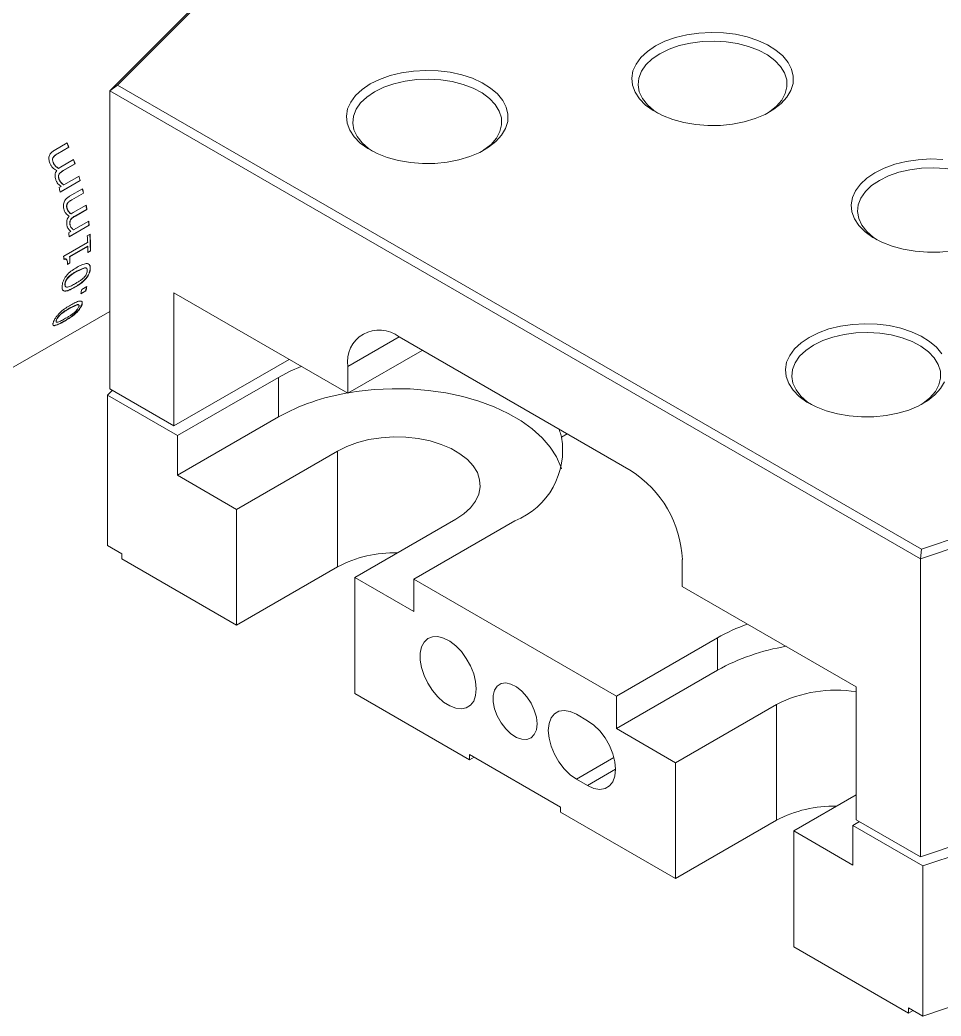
# Model space of a CAD drawing. Header units: millimetres. Extents: x 2 to 278, y 1 to 215.
# Drawn here: x 23.57 to 35.93, y 145.4 to 158.77 of the extents above; entities that cross this region are included whole.
import ezdxf

# ---------------------------------------------------------------- set-up
doc = ezdxf.new("R2010")
doc.units = ezdxf.units.MM

msp = doc.modelspace()

# ---------------------------------------------------------------- linework, layer by layer
at = {"color": 7, "linetype": 'Continuous', "lineweight": 18}
for p, q in [((24.774, 157.822), (26.246, 159.294)), ((26.313, 159.333), (24.879, 157.899)), ((24.879, 157.899), (24.774, 157.822)), ((35.657, 151.539), (24.774, 157.822)), ((24.774, 157.822), (24.774, 153.822)), ((24.879, 157.899), (35.671, 151.669)), ((24.028, 157.021), (24.203, 157.122)), ((24.224, 157.064), (24.069, 156.974)), ((24.227, 157.064), (24.071, 156.974)), ((24.227, 157.064), (24.224, 157.064)), ((24.016, 156.929), (24.013, 156.929)), ((24.071, 156.974), (24.069, 156.974)), ((24.114, 156.799), (24.289, 156.9)), ((24.017, 156.859), (24.014, 156.858)), ((24.087, 156.781), (24.085, 156.781)), ((24.087, 156.781), (24.114, 156.799)), ((24.307, 156.841), (24.151, 156.752)), ((24.154, 156.751), (24.151, 156.752)), ((24.309, 156.841), (24.154, 156.751)), ((24.309, 156.841), (24.307, 156.841)), ((24.096, 156.636), (24.093, 156.636)), ((24.097, 156.706), (24.095, 156.706)), ((24.376, 156.619), (24.11, 156.465)), ((24.379, 156.618), (24.11, 156.463)), ((24.158, 156.559), (24.362, 156.677)), ((24.379, 156.618), (24.376, 156.619)), ((24.093, 156.522), (24.123, 156.539)), ((24.158, 156.559), (24.155, 156.56)), ((24.233, 156.406), (24.408, 156.508)), ((24.42, 156.45), (24.265, 156.36)), ((24.267, 156.36), (24.265, 156.36)), ((24.423, 156.449), (24.267, 156.36)), ((24.423, 156.449), (24.42, 156.45)), ((24.202, 156.245), (24.199, 156.246)), ((24.21, 156.315), (24.207, 156.315)), ((24.283, 156.187), (24.457, 156.288)), ((24.465, 156.232), (24.31, 156.142)), ((24.468, 156.231), (24.313, 156.141)), ((24.468, 156.231), (24.465, 156.232)), ((24.254, 156.096), (24.251, 156.097)), ((24.255, 156.169), (24.252, 156.17)), ((24.255, 156.169), (24.283, 156.187)), ((24.313, 156.141), (24.31, 156.142)), ((24.496, 156.018), (24.23, 155.865)), ((24.499, 156.017), (24.23, 155.862)), ((24.242, 156.028), (24.239, 156.029)), ((24.288, 155.955), (24.285, 155.956)), ((24.288, 155.955), (24.492, 156.073)), ((24.499, 156.017), (24.496, 156.018)), ((24.224, 155.918), (24.253, 155.935)), ((24.473, 155.875), (24.51, 155.896)), ((24.156, 155.601), (24.478, 155.788)), ((24.477, 155.736), (24.236, 155.597)), ((24.48, 155.734), (24.239, 155.595)), ((24.48, 155.734), (24.477, 155.736)), ((24.198, 155.553), (24.195, 155.555)), ((24.239, 155.595), (24.236, 155.597)), ((24.515, 155.673), (24.481, 155.653)), ((24.518, 155.671), (24.481, 155.65)), ((24.518, 155.671), (24.515, 155.673)), ((24.237, 155.512), (24.205, 155.494)), ((24.24, 155.511), (24.208, 155.492)), ((24.24, 155.511), (24.237, 155.512)), ((24.437, 155.447), (24.328, 155.4)), ((24.44, 155.445), (24.331, 155.398)), ((24.437, 155.447), (24.44, 155.445)), ((24.513, 155.425), (24.51, 155.427)), ((24.217, 155.32), (24.22, 155.318)), ((24.328, 155.4), (24.331, 155.398)), ((24.173, 155.233), (24.176, 155.23)), ((24.306, 155.184), (24.303, 155.186)), ((24.451, 155.139), (24.387, 155.102)), ((24.399, 155.155), (24.467, 155.195)), ((24.453, 155.136), (24.451, 155.139)), ((24.453, 155.136), (24.385, 155.097)), ((27.97, 153.761), (25.635, 155.109)), ((25.635, 155.109), (25.635, 153.324)), ((24.336, 154.953), (24.231, 154.902)), ((24.231, 154.902), (24.234, 154.899)), ((24.339, 154.95), (24.234, 154.899)), ((24.336, 154.953), (24.339, 154.95)), ((24.398, 154.941), (24.395, 154.944)), ((22.485, 153.538), (24.774, 154.859)), ((24.059, 154.75), (24.061, 154.747)), ((24.116, 154.825), (24.119, 154.823)), ((24.162, 154.726), (24.159, 154.729)), ((28.659, 154.518), (27.97, 154.12)), ((31.772, 152.721), (28.659, 154.518)), ((28.97, 154.338), (27.97, 153.761)), ((25.635, 153.324), (27.181, 154.216)), ((27.97, 154.12), (27.97, 153.761)), ((27.039, 153.975), (25.683, 153.193)), ((27.039, 153.444), (27.039, 153.975)), ((24.809, 153.801), (24.744, 153.735)), ((25.635, 153.324), (24.774, 153.822)), ((24.744, 153.735), (24.744, 151.717)), ((24.744, 153.735), (25.683, 153.193)), ((27.039, 153.444), (25.683, 152.661)), ((25.683, 152.661), (25.683, 153.193)), ((30.913, 153.217), (30.839, 153.174)), ((26.476, 152.203), (27.832, 152.986)), ((27.832, 151.43), (27.832, 152.986)), ((25.683, 152.661), (26.476, 152.203)), ((35.671, 151.669), (38.155, 152.497)), ((38.207, 152.389), (35.657, 151.539)), ((26.476, 150.648), (26.476, 152.203)), ((29.418, 152.07), (28.063, 151.288)), ((28.856, 151.265), (30.212, 152.048)), ((24.935, 151.607), (24.744, 151.717)), ((35.671, 151.669), (35.657, 151.539)), ((24.935, 151.607), (24.935, 151.538)), ((24.935, 151.538), (26.476, 150.648)), ((32.46, 151.169), (32.46, 151.528)), ((35.657, 147.539), (35.657, 151.539)), ((27.832, 151.43), (26.476, 150.648)), ((28.063, 149.732), (28.063, 151.288)), ((28.063, 151.288), (28.856, 150.83)), ((28.856, 150.83), (28.856, 151.265)), ((28.856, 151.265), (31.576, 149.695)), ((34.795, 149.821), (32.46, 151.169)), ((32.931, 150.478), (31.576, 149.695)), ((32.931, 150.042), (32.931, 150.478)), ((32.931, 150.042), (31.576, 149.26)), ((34.795, 149.821), (34.795, 148.036)), ((28.063, 149.732), (29.605, 148.842)), ((31.576, 149.26), (31.576, 149.695)), ((32.369, 148.802), (33.724, 149.584)), ((33.724, 148.029), (33.724, 149.584)), ((31.188, 149.366), (31.038, 149.452)), ((31.576, 149.26), (32.369, 148.802)), ((29.605, 148.911), (29.605, 148.842)), ((30.827, 148.205), (29.605, 148.911)), ((29.664, 148.877), (29.605, 148.842)), ((31.543, 148.873), (31.038, 148.581)), ((32.369, 147.246), (32.369, 148.802)), ((31.565, 148.713), (31.188, 148.495)), ((31.038, 148.581), (31.188, 148.495)), ((34.795, 148.371), (33.956, 147.886)), ((38.207, 148.389), (35.657, 147.539)), ((30.827, 148.205), (30.827, 148.136)), ((35.687, 147.418), (38.237, 148.268)), ((30.827, 148.136), (32.369, 147.246)), ((33.724, 148.029), (32.369, 147.246)), ((34.839, 148.011), (34.749, 147.959)), ((34.749, 147.959), (35.687, 147.418)), ((34.749, 147.428), (34.749, 147.959)), ((35.657, 147.539), (34.795, 148.036)), ((33.956, 146.33), (33.956, 147.886)), ((33.956, 147.886), (34.749, 147.428)), ((35.687, 145.4), (35.687, 147.418)), ((33.956, 146.33), (35.497, 145.44)), ((38.237, 146.25), (35.687, 145.4)), ((35.497, 145.51), (35.497, 145.44)), ((35.687, 145.4), (35.497, 145.51)), ((35.557, 145.475), (35.497, 145.44))]:
    msp.add_line(p, q, dxfattribs=at)
at = {"color": 7, "linetype": 'Continuous', "lineweight": 18, "flags": 128}
for points in [[(32.1, 158.424), (32.226, 158.487), (32.367, 158.537), (32.52, 158.575), (32.681, 158.598), (32.846, 158.607), (33.012, 158.602), (33.174, 158.582), (33.329, 158.548), (33.474, 158.5), (33.604, 158.441), (33.717, 158.37), (33.81, 158.291), (33.881, 158.204), (33.928, 158.112), (33.95, 158.017), (33.947, 157.921), (33.918, 157.827), (33.865, 157.736), (33.788, 157.651), (33.69, 157.574), (33.573, 157.506), (33.439, 157.449), (33.292, 157.405), (33.134, 157.375), (32.971, 157.358), (32.805, 157.356), (32.64, 157.369), (32.481, 157.396), (32.331, 157.437), (32.193, 157.491), (32.071, 157.556), (31.968, 157.631), (31.886, 157.714), (31.827, 157.804), (31.792, 157.898), (31.782, 157.993), (31.798, 158.089), (31.839, 158.182), (31.904, 158.27), (31.992, 158.351), (32.1, 158.424)], [(33.603, 157.521), (33.629, 157.538), (33.723, 157.614), (33.795, 157.697), (33.842, 157.785), (33.865, 157.877), (33.862, 157.97), (33.833, 158.062), (33.779, 158.149), (33.701, 158.231), (33.602, 158.304), (33.484, 158.367), (33.349, 158.418), (33.203, 158.456), (33.047, 158.48), (32.887, 158.489), (32.726, 158.484), (32.569, 158.463), (32.42, 158.429), (32.282, 158.381), (32.16, 158.32)], [(32.16, 158.32), (32.056, 158.25), (31.972, 158.17), (31.912, 158.084), (31.877, 157.993), (31.867, 157.901), (31.883, 157.808), (31.925, 157.718), (31.991, 157.634), (32.08, 157.556), (32.131, 157.521)], [(28.27, 157.914), (28.396, 157.976), (28.537, 158.027), (28.69, 158.064), (28.851, 158.088), (29.016, 158.097), (29.182, 158.092), (29.344, 158.072), (29.499, 158.037), (29.644, 157.99), (29.774, 157.931), (29.887, 157.86), (29.98, 157.781), (30.05, 157.694), (30.097, 157.602), (30.12, 157.507), (30.116, 157.411), (30.088, 157.317), (30.035, 157.226), (29.958, 157.141), (29.86, 157.064), (29.743, 156.996), (29.609, 156.939), (29.461, 156.895), (29.304, 156.864), (29.14, 156.848), (28.974, 156.846), (28.81, 156.859), (28.651, 156.886), (28.5, 156.927), (28.363, 156.98), (28.241, 157.046), (28.138, 157.121), (28.056, 157.204), (27.997, 157.294), (27.962, 157.387), (27.952, 157.483), (27.968, 157.579), (28.009, 157.671), (28.074, 157.76), (28.162, 157.841), (28.27, 157.914)], [(29.773, 157.011), (29.798, 157.028), (29.893, 157.103), (29.964, 157.186), (30.012, 157.275), (30.035, 157.367), (30.032, 157.46), (30.003, 157.551), (29.949, 157.639), (29.871, 157.72), (29.772, 157.793), (29.653, 157.856), (29.519, 157.908), (29.372, 157.946), (29.217, 157.97), (29.057, 157.979), (28.896, 157.974), (28.739, 157.953), (28.59, 157.918), (28.452, 157.87), (28.33, 157.81)], [(28.33, 157.81), (28.225, 157.739), (28.142, 157.66), (28.082, 157.574), (28.047, 157.483), (28.037, 157.39), (28.053, 157.298), (28.095, 157.208), (28.161, 157.123), (28.25, 157.046), (28.301, 157.011)], [(35.046, 156.723), (35.172, 156.786), (35.313, 156.836), (35.466, 156.874), (35.627, 156.897), (35.792, 156.907), (35.958, 156.901)], [(36.549, 155.821), (36.575, 155.837), (36.669, 155.913), (36.741, 155.996), (36.789, 156.085), (36.811, 156.177), (36.808, 156.269), (36.779, 156.361), (36.725, 156.448), (36.647, 156.53), (36.548, 156.603), (36.43, 156.666), (36.296, 156.717), (36.149, 156.755), (35.993, 156.779), (35.833, 156.789), (35.673, 156.783), (35.516, 156.763), (35.366, 156.728), (35.229, 156.68), (35.106, 156.62)], [(36.081, 155.674), (35.917, 155.657), (35.751, 155.655), (35.586, 155.668), (35.427, 155.695), (35.277, 155.736), (35.139, 155.79), (35.017, 155.855), (34.914, 155.93), (34.832, 156.013), (34.773, 156.103), (34.738, 156.197), (34.729, 156.293), (34.745, 156.388), (34.786, 156.481), (34.851, 156.569), (34.938, 156.651), (35.046, 156.723)], [(35.106, 156.62), (35.002, 156.549), (34.919, 156.469), (34.858, 156.383), (34.823, 156.292), (34.813, 156.2), (34.83, 156.107), (34.871, 156.018), (34.937, 155.933), (35.026, 155.855), (35.077, 155.821)], [(34.162, 154.512), (34.288, 154.575), (34.429, 154.625), (34.582, 154.663), (34.743, 154.686), (34.909, 154.695), (35.074, 154.69), (35.237, 154.67), (35.392, 154.636), (35.536, 154.588), (35.666, 154.529), (35.779, 154.458), (35.872, 154.379), (35.943, 154.292)], [(35.981, 153.915), (35.927, 153.824), (35.851, 153.739), (35.753, 153.662), (35.635, 153.594), (35.501, 153.537), (35.354, 153.493), (35.197, 153.463), (35.033, 153.446), (34.867, 153.444), (34.702, 153.457), (34.543, 153.484), (34.393, 153.525), (34.255, 153.579), (34.134, 153.644), (34.03, 153.719), (33.948, 153.802), (33.889, 153.892), (33.854, 153.986), (33.845, 154.081), (33.861, 154.177), (33.902, 154.27), (33.967, 154.358), (34.054, 154.439), (34.162, 154.512)], [(35.665, 153.609), (35.691, 153.626), (35.785, 153.702), (35.857, 153.785), (35.905, 153.873), (35.927, 153.965), (35.924, 154.058), (35.895, 154.15), (35.841, 154.237), (35.764, 154.319), (35.664, 154.392), (35.546, 154.455), (35.412, 154.506), (35.265, 154.544), (35.11, 154.568), (34.949, 154.577), (34.789, 154.572), (34.632, 154.551), (34.482, 154.517), (34.345, 154.469), (34.222, 154.408)], [(34.222, 154.408), (34.118, 154.338), (34.035, 154.258), (33.975, 154.172), (33.939, 154.081), (33.93, 153.989), (33.946, 153.896), (33.987, 153.806), (34.053, 153.722), (34.142, 153.644), (34.193, 153.609)], [(27.344, 154.123), (27.198, 154.059), (27.039, 153.975)], [(30.837, 152.746), (30.828, 152.772), (30.77, 152.908), (30.686, 153.04), (30.578, 153.165), (30.447, 153.284), (30.295, 153.393), (30.123, 153.492), (29.934, 153.58), (29.729, 153.655), (29.512, 153.718), (29.284, 153.766), (29.048, 153.8), (28.807, 153.819), (28.564, 153.823), (28.322, 153.811), (28.084, 153.785), (27.985, 153.769)], [(27.832, 152.986), (27.959, 153.049), (28.101, 153.1), (28.254, 153.139), (28.416, 153.164), (28.583, 153.175), (28.751, 153.171), (28.915, 153.153), (29.074, 153.121), (29.222, 153.076), (29.357, 153.019), (29.475, 152.95), (29.575, 152.872), (29.653, 152.787), (29.709, 152.696), (29.74, 152.6), (29.746, 152.504), (29.727, 152.408), (29.684, 152.314), (29.617, 152.225), (29.528, 152.143), (29.418, 152.07)], [(29.694, 149.793), (29.686, 149.891), (29.66, 149.996), (29.617, 150.101), (29.561, 150.201), (29.494, 150.293), (29.418, 150.372), (29.338, 150.434), (29.256, 150.475), (29.178, 150.496), (29.106, 150.493), (29.043, 150.468), (28.994, 150.422), (28.96, 150.356), (28.942, 150.274), (28.942, 150.18), (28.96, 150.078), (28.994, 149.972), (29.043, 149.869), (29.106, 149.772), (29.178, 149.686), (29.256, 149.616), (29.338, 149.564), (29.418, 149.533), (29.494, 149.524), (29.561, 149.538), (29.617, 149.574), (29.66, 149.63), (29.686, 149.704), (29.694, 149.793)], [(30.51, 149.322), (30.501, 149.412), (30.473, 149.507), (30.43, 149.601), (30.373, 149.688), (30.306, 149.763), (30.234, 149.821), (30.16, 149.858), (30.09, 149.872), (30.027, 149.863), (29.977, 149.83), (29.941, 149.775), (29.923, 149.703), (29.923, 149.618), (29.941, 149.525), (29.977, 149.43), (30.027, 149.338), (30.09, 149.257), (30.16, 149.19), (30.234, 149.142), (30.306, 149.116), (30.373, 149.114), (30.43, 149.135), (30.473, 149.179), (30.501, 149.243), (30.51, 149.322)], [(31.038, 149.452), (30.955, 149.49), (30.875, 149.504), (30.803, 149.493), (30.744, 149.459), (30.699, 149.402), (30.671, 149.326), (30.661, 149.235), (30.671, 149.132), (30.699, 149.024), (30.744, 148.915), (30.803, 148.812), (30.875, 148.719), (30.955, 148.641), (31.038, 148.581)], [(31.188, 148.495), (31.272, 148.457), (31.352, 148.444), (31.423, 148.454), (31.483, 148.489), (31.528, 148.545), (31.556, 148.621), (31.565, 148.713), (31.556, 148.815), (31.528, 148.923), (31.483, 149.032), (31.423, 149.135), (31.352, 149.228), (31.272, 149.307), (31.188, 149.366)]]:
    msp.add_lwpolyline(points, dxfattribs=at)
at = {"color": 7, "linetype": 'Continuous', "lineweight": 18}
for centre, radius, start, end in [((19.846, 155.311), 4.716, 21.8188, 22.585), ((19.842, 155.309), 4.723, 21.8188, 22.585), ((20.047, 155.387), 4.501, 18.8518, 19.6422), ((20.044, 155.385), 4.507, 18.8518, 19.6422), ((20.301, 155.468), 4.234, 15.7724, 16.5956), ((20.298, 155.466), 4.24, 15.7724, 16.5956), ((20.03, 155.311), 4.24, 15.7724, 16.5956), ((20.525, 155.527), 4.003, 13.3253, 14.1799), ((20.522, 155.526), 4.009, 13.3253, 14.1799), ((20.847, 155.596), 3.673, 9.9603, 10.8653), ((20.845, 155.595), 3.679, 9.9603, 10.8653), ((21.191, 155.649), 3.325, 6.3761, 7.3432), ((21.189, 155.647), 3.33, 6.3761, 7.3432), ((20.921, 155.492), 3.33, 6.3761, 7.3432), ((21.478, 155.655), 3.003, 2.5286, 4.1864), ((21.637, 155.685), 2.877, 359.7557, 4.2286), ((21.636, 155.683), 2.882, 359.7557, 4.2286), ((21.718, 155.664), 2.763, 359.712, 1.4646), ((21.267, 155.474), 2.891, 1.6652, 2.5236), ((21.478, 155.526), 2.759, 359.712, 1.4646), ((21.477, 155.525), 2.763, 359.712, 1.4646), ((22.603, 155.552), 1.84, 345.6757, 347.5429), ((22.67, 155.593), 1.837, 345.6757, 347.5429), ((22.671, 155.592), 1.84, 345.6757, 347.5429), ((28.392, 154.185), 0.427, 51.3258, 188.6849), ((28.432, 150.928), 2.876, 99.4004, 118.9852), ((29.831, 152.998), 1.023, 291.8437, 9.9019), ((30.972, 151.464), 1.49, 2.4763, 57.5237), ((28.598, 149.983), 1.638, 88.5618, 117.8859), ((34.181, 148.279), 2.529, 109.5214, 119.6283), ((34.325, 147.527), 2.876, 99.4004, 118.9852), ((34.518, 148.039), 1.737, 80.8145, 117.1785), ((34.49, 146.581), 1.638, 88.5618, 117.8859)]:
    msp.add_arc(centre, radius, start, end, dxfattribs=at)
for points, knots in [([(23.97, 156.852), (23.964, 156.869), (23.956, 156.894), (23.957, 156.93), (23.967, 156.964), (23.99, 156.997), (24.015, 157.013), (24.028, 157.021)], [0, 0, 0, 0, 0.249661, 0.375114, 0.499851, 0.749401, 1, 1, 1, 1]), ([(24.013, 156.929), (24.011, 156.924), (24.006, 156.913), (24.004, 156.888), (24.01, 156.87), (24.014, 156.858)], [0, 0, 0, 0, 0.249154, 0.500153, 1, 1, 1, 1]), ([(24.016, 156.929), (24.013, 156.924), (24.008, 156.913), (24.007, 156.888), (24.013, 156.87), (24.017, 156.859)], [0, 0, 0, 0, 0.2490104, 0.4999938, 1, 1, 1, 1]), ([(24.069, 156.974), (24.059, 156.968), (24.038, 156.957), (24.021, 156.938), (24.013, 156.929)], [0, 0, 0, 0, 0.501464, 1, 1, 1, 1]), ([(24.071, 156.974), (24.061, 156.969), (24.041, 156.957), (24.024, 156.938), (24.016, 156.929)], [0, 0, 0, 0, 0.501446, 1, 1, 1, 1]), ([(24.062, 156.751), (24.043, 156.763), (24.016, 156.78), (23.985, 156.817), (23.975, 156.84), (23.97, 156.852)], [0, 0, 0, 0, 0.500031, 0.750024, 1, 1, 1, 1]), ([(24.014, 156.858), (24.019, 156.85), (24.027, 156.832), (24.051, 156.805), (24.071, 156.791), (24.085, 156.781)], [0, 0, 0, 0, 0.2496, 0.499561, 1, 1, 1, 1]), ([(24.017, 156.859), (24.021, 156.85), (24.029, 156.832), (24.053, 156.805), (24.074, 156.791), (24.087, 156.781)], [0, 0, 0, 0, 0.249663, 0.499643, 1, 1, 1, 1]), ([(24.049, 156.629), (24.046, 156.639), (24.041, 156.659), (24.04, 156.693), (24.045, 156.719), (24.054, 156.739), (24.059, 156.747), (24.062, 156.751)], [0, 0, 0, 0, 0.250209, 0.499939, 0.749547, 0.874726, 1, 1, 1, 1]), ([(24.151, 156.752), (24.141, 156.746), (24.121, 156.734), (24.103, 156.715), (24.095, 156.706)], [0, 0, 0, 0, 0.501424, 1, 1, 1, 1]), ([(24.154, 156.751), (24.144, 156.746), (24.123, 156.734), (24.106, 156.715), (24.097, 156.706)], [0, 0, 0, 0, 0.501406, 1, 1, 1, 1]), ([(24.123, 156.539), (24.108, 156.55), (24.085, 156.566), (24.064, 156.594), (24.055, 156.613), (24.051, 156.623), (24.049, 156.629)], [0, 0, 0, 0, 0.499747, 0.749637, 0.874793, 1, 1, 1, 1]), ([(24.095, 156.706), (24.092, 156.701), (24.087, 156.69), (24.084, 156.665), (24.09, 156.647), (24.093, 156.636)], [0, 0, 0, 0, 0.248838, 0.50002, 1, 1, 1, 1]), ([(24.097, 156.706), (24.095, 156.701), (24.089, 156.69), (24.087, 156.665), (24.092, 156.647), (24.096, 156.636)], [0, 0, 0, 0, 0.248695, 0.499864, 1, 1, 1, 1]), ([(24.093, 156.636), (24.096, 156.627), (24.103, 156.61), (24.125, 156.584), (24.143, 156.569), (24.155, 156.56)], [0, 0, 0, 0, 0.249668, 0.499606, 1, 1, 1, 1]), ([(24.096, 156.636), (24.099, 156.627), (24.106, 156.61), (24.127, 156.584), (24.146, 156.569), (24.158, 156.559)], [0, 0, 0, 0, 0.249731, 0.499687, 1, 1, 1, 1]), ([(24.157, 156.238), (24.154, 156.255), (24.15, 156.28), (24.156, 156.316), (24.169, 156.349), (24.196, 156.382), (24.221, 156.398), (24.233, 156.406)], [0, 0, 0, 0, 0.2496609, 0.3751145, 0.499851, 0.7494012, 1, 1, 1, 1]), ([(24.265, 156.36), (24.254, 156.355), (24.234, 156.343), (24.216, 156.325), (24.207, 156.315)], [0, 0, 0, 0, 0.501464, 1, 1, 1, 1]), ([(24.267, 156.36), (24.257, 156.354), (24.237, 156.342), (24.219, 156.324), (24.21, 156.315)], [0, 0, 0, 0, 0.501446, 1, 1, 1, 1]), ([(24.228, 156.14), (24.212, 156.151), (24.19, 156.168), (24.167, 156.204), (24.16, 156.226), (24.157, 156.238)], [0, 0, 0, 0, 0.500031, 0.750024, 1, 1, 1, 1]), ([(24.207, 156.315), (24.204, 156.31), (24.198, 156.3), (24.193, 156.274), (24.197, 156.257), (24.199, 156.246)], [0, 0, 0, 0, 0.249154, 0.500153, 1, 1, 1, 1]), ([(24.21, 156.315), (24.207, 156.31), (24.201, 156.299), (24.196, 156.274), (24.199, 156.256), (24.202, 156.245)], [0, 0, 0, 0, 0.24901, 0.499994, 1, 1, 1, 1]), ([(24.199, 156.246), (24.201, 156.237), (24.206, 156.22), (24.225, 156.194), (24.241, 156.179), (24.252, 156.17)], [0, 0, 0, 0, 0.2496, 0.499561, 1, 1, 1, 1]), ([(24.202, 156.245), (24.204, 156.236), (24.209, 156.219), (24.228, 156.193), (24.244, 156.179), (24.255, 156.169)], [0, 0, 0, 0, 0.249663, 0.499643, 1, 1, 1, 1]), ([(24.199, 156.02), (24.198, 156.03), (24.195, 156.05), (24.199, 156.082), (24.208, 156.108), (24.218, 156.127), (24.225, 156.136), (24.228, 156.14)], [0, 0, 0, 0, 0.250209, 0.499939, 0.749547, 0.874726, 1, 1, 1, 1]), ([(24.251, 156.097), (24.248, 156.092), (24.242, 156.082), (24.236, 156.057), (24.238, 156.04), (24.239, 156.029)], [0, 0, 0, 0, 0.248838, 0.50002, 1, 1, 1, 1]), ([(24.254, 156.096), (24.251, 156.091), (24.244, 156.081), (24.239, 156.056), (24.241, 156.039), (24.242, 156.028)], [0, 0, 0, 0, 0.248695, 0.499864, 1, 1, 1, 1]), ([(24.31, 156.142), (24.299, 156.136), (24.279, 156.125), (24.26, 156.106), (24.251, 156.097)], [0, 0, 0, 0, 0.501424, 1, 1, 1, 1]), ([(24.313, 156.141), (24.302, 156.135), (24.282, 156.124), (24.263, 156.105), (24.254, 156.096)], [0, 0, 0, 0, 0.501406, 1, 1, 1, 1]), ([(24.253, 155.935), (24.241, 155.945), (24.223, 155.96), (24.208, 155.987), (24.202, 156.005), (24.2, 156.015), (24.199, 156.02)], [0, 0, 0, 0, 0.4997473, 0.749637, 0.8747927, 1, 1, 1, 1]), ([(24.239, 156.029), (24.241, 156.02), (24.245, 156.004), (24.261, 155.979), (24.276, 155.965), (24.285, 155.956)], [0, 0, 0, 0, 0.249668, 0.499606, 1, 1, 1, 1]), ([(24.242, 156.028), (24.244, 156.019), (24.248, 156.003), (24.264, 155.978), (24.278, 155.964), (24.288, 155.955)], [0, 0, 0, 0, 0.249731, 0.499687, 1, 1, 1, 1]), ([(24.195, 155.555), (24.193, 155.558), (24.188, 155.563), (24.178, 155.567), (24.167, 155.565), (24.158, 155.562), (24.154, 155.56)], [0, 0, 0, 0, 0.2551153, 0.4997112, 0.7495706, 1, 1, 1, 1]), ([(24.198, 155.553), (24.196, 155.556), (24.191, 155.561), (24.181, 155.565), (24.17, 155.564), (24.161, 155.56), (24.157, 155.558)], [0, 0, 0, 0, 0.255248, 0.499878, 0.749676, 1, 1, 1, 1]), ([(24.208, 155.492), (24.208, 155.503), (24.208, 155.526), (24.201, 155.544), (24.198, 155.553)], [0, 0, 0, 0, 0.498035, 1, 1, 1, 1]), ([(24.136, 155.207), (24.137, 155.219), (24.141, 155.243), (24.155, 155.282), (24.178, 155.322), (24.216, 155.369), (24.27, 155.414), (24.313, 155.44), (24.335, 155.453)], [0, 0, 0, 0, 0.125105, 0.249989, 0.369027, 0.499664, 0.749497, 1, 1, 1, 1]), ([(24.51, 155.427), (24.508, 155.415), (24.504, 155.391), (24.489, 155.353), (24.464, 155.314), (24.424, 155.269), (24.368, 155.225), (24.325, 155.199), (24.303, 155.186)], [0, 0, 0, 0, 0.124995, 0.249783, 0.368955, 0.499395, 0.749354, 1, 1, 1, 1]), ([(24.513, 155.425), (24.511, 155.413), (24.507, 155.389), (24.492, 155.35), (24.467, 155.312), (24.426, 155.267), (24.371, 155.223), (24.328, 155.197), (24.306, 155.184)], [0, 0, 0, 0, 0.125111, 0.249993, 0.36919, 0.499633, 0.749486, 1, 1, 1, 1]), ([(24.335, 155.453), (24.356, 155.465), (24.399, 155.488), (24.452, 155.505), (24.487, 155.501), (24.506, 155.485), (24.513, 155.463), (24.514, 155.442), (24.513, 155.43), (24.513, 155.425)], [0, 0, 0, 0, 0.250444, 0.500204, 0.629673, 0.74991, 0.874737, 0.937355, 1, 1, 1, 1]), ([(24.458, 155.442), (24.456, 155.444), (24.451, 155.448), (24.443, 155.448), (24.437, 155.447)], [0, 0, 0, 0, 0.316753, 1, 1, 1, 1]), ([(24.472, 155.401), (24.472, 155.408), (24.473, 155.421), (24.468, 155.437), (24.456, 155.446), (24.446, 155.445), (24.44, 155.445)], [0, 0, 0, 0, 0.25041, 0.500285, 0.749896, 1, 1, 1, 1]), ([(24.489, 155.496), (24.494, 155.493), (24.505, 155.486), (24.512, 155.46), (24.511, 155.438), (24.51, 155.427)], [0, 0, 0, 0, 0.247221, 0.62327, 1, 1, 1, 1]), ([(24.217, 155.32), (24.211, 155.313), (24.2, 155.301), (24.185, 155.277), (24.176, 155.254), (24.174, 155.24), (24.173, 155.233)], [0, 0, 0, 0, 0.250367, 0.500134, 0.74976, 1, 1, 1, 1]), ([(24.22, 155.318), (24.214, 155.311), (24.203, 155.298), (24.188, 155.275), (24.179, 155.251), (24.177, 155.237), (24.176, 155.23)], [0, 0, 0, 0, 0.2502187, 0.4999452, 0.7496424, 1, 1, 1, 1]), ([(24.328, 155.4), (24.315, 155.392), (24.29, 155.377), (24.252, 155.352), (24.229, 155.331), (24.217, 155.32)], [0, 0, 0, 0, 0.3600961, 0.6768162, 1, 1, 1, 1]), ([(24.331, 155.398), (24.318, 155.39), (24.293, 155.375), (24.255, 155.35), (24.232, 155.329), (24.22, 155.318)], [0, 0, 0, 0, 0.360082, 0.676793, 1, 1, 1, 1]), ([(24.314, 155.236), (24.327, 155.244), (24.352, 155.258), (24.389, 155.282), (24.413, 155.303), (24.425, 155.313)], [0, 0, 0, 0, 0.354373, 0.673041, 1, 1, 1, 1]), ([(24.425, 155.313), (24.431, 155.32), (24.444, 155.333), (24.459, 155.356), (24.469, 155.38), (24.471, 155.394), (24.472, 155.401)], [0, 0, 0, 0, 0.250222, 0.499889, 0.749552, 1, 1, 1, 1]), ([(24.306, 155.184), (24.285, 155.172), (24.242, 155.148), (24.191, 155.131), (24.158, 155.133), (24.14, 155.147), (24.135, 155.169), (24.134, 155.19), (24.135, 155.201), (24.136, 155.207)], [0, 0, 0, 0, 0.250468, 0.500246, 0.625197, 0.749918, 0.874721, 0.937349, 1, 1, 1, 1]), ([(24.303, 155.186), (24.282, 155.174), (24.239, 155.15), (24.189, 155.134), (24.159, 155.134), (24.151, 155.141), (24.149, 155.143)], [0, 0, 0, 0, 0.3693368, 0.7376206, 0.9217951, 1, 1, 1, 1]), ([(24.173, 155.233), (24.173, 155.226), (24.172, 155.213), (24.175, 155.199), (24.181, 155.196), (24.183, 155.195)], [0, 0, 0, 0, 0.404827, 0.80881, 1, 1, 1, 1]), ([(24.176, 155.23), (24.176, 155.224), (24.175, 155.21), (24.18, 155.195), (24.191, 155.187), (24.201, 155.187), (24.206, 155.187)], [0, 0, 0, 0, 0.250382, 0.500195, 0.749819, 1, 1, 1, 1]), ([(24.206, 155.187), (24.224, 155.193), (24.258, 155.203), (24.296, 155.225), (24.314, 155.236)], [0, 0, 0, 0, 0.4989, 1, 1, 1, 1]), ([(24.02, 154.723), (24.025, 154.733), (24.033, 154.753), (24.054, 154.787), (24.083, 154.822), (24.127, 154.864), (24.184, 154.907), (24.227, 154.933), (24.249, 154.946)], [0, 0, 0, 0, 0.125105, 0.249989, 0.369027, 0.499664, 0.749497, 1, 1, 1, 1]), ([(24.231, 154.902), (24.218, 154.894), (24.192, 154.879), (24.154, 154.856), (24.129, 154.835), (24.116, 154.825)], [0, 0, 0, 0, 0.3600961, 0.6768162, 1, 1, 1, 1]), ([(24.234, 154.899), (24.22, 154.891), (24.195, 154.877), (24.157, 154.853), (24.132, 154.833), (24.119, 154.823)], [0, 0, 0, 0, 0.360082, 0.676793, 1, 1, 1, 1]), ([(24.395, 154.944), (24.391, 154.934), (24.382, 154.915), (24.359, 154.883), (24.329, 154.849), (24.283, 154.809), (24.224, 154.768), (24.181, 154.742), (24.159, 154.729)], [0, 0, 0, 0, 0.124995, 0.2497831, 0.3689552, 0.4993947, 0.7493544, 1, 1, 1, 1]), ([(24.398, 154.941), (24.393, 154.932), (24.385, 154.912), (24.362, 154.88), (24.332, 154.846), (24.286, 154.806), (24.227, 154.765), (24.184, 154.739), (24.162, 154.726)], [0, 0, 0, 0, 0.125111, 0.249993, 0.36919, 0.499633, 0.749486, 1, 1, 1, 1]), ([(24.249, 154.946), (24.27, 154.958), (24.313, 154.981), (24.363, 155), (24.393, 155.001), (24.406, 154.99), (24.407, 154.972), (24.403, 154.955), (24.4, 154.946), (24.398, 154.941)], [0, 0, 0, 0, 0.250444, 0.500204, 0.629673, 0.74991, 0.874737, 0.937355, 1, 1, 1, 1]), ([(24.296, 154.842), (24.303, 154.848), (24.317, 154.86), (24.335, 154.88), (24.349, 154.9), (24.354, 154.912), (24.357, 154.918)], [0, 0, 0, 0, 0.250222, 0.499889, 0.749552, 1, 1, 1, 1]), ([(24.355, 154.95), (24.354, 154.951), (24.35, 154.955), (24.341, 154.953), (24.336, 154.953)], [0, 0, 0, 0, 0.403711, 1, 1, 1, 1]), ([(24.357, 154.918), (24.359, 154.923), (24.363, 154.934), (24.362, 154.946), (24.354, 154.952), (24.344, 154.95), (24.339, 154.95)], [0, 0, 0, 0, 0.25041, 0.500285, 0.749896, 1, 1, 1, 1]), ([(24.396, 154.996), (24.398, 154.994), (24.404, 154.99), (24.404, 154.971), (24.398, 154.953), (24.395, 154.944)], [0, 0, 0, 0, 0.175516, 0.587386, 1, 1, 1, 1]), ([(24.059, 154.75), (24.057, 154.744), (24.052, 154.733), (24.054, 154.727), (24.054, 154.723)], [0, 0, 0, 0, 0.500522, 1, 1, 1, 1]), ([(24.061, 154.747), (24.059, 154.742), (24.056, 154.731), (24.056, 154.719), (24.064, 154.714), (24.073, 154.716), (24.077, 154.716)], [0, 0, 0, 0, 0.250382, 0.500195, 0.749819, 1, 1, 1, 1]), ([(24.116, 154.825), (24.11, 154.819), (24.097, 154.808), (24.079, 154.787), (24.066, 154.767), (24.061, 154.756), (24.059, 154.75)], [0, 0, 0, 0, 0.250367, 0.500134, 0.74976, 1, 1, 1, 1]), ([(24.119, 154.823), (24.113, 154.817), (24.1, 154.805), (24.082, 154.784), (24.069, 154.764), (24.064, 154.753), (24.061, 154.747)], [0, 0, 0, 0, 0.250219, 0.499945, 0.749642, 1, 1, 1, 1]), ([(24.077, 154.716), (24.093, 154.723), (24.126, 154.735), (24.163, 154.757), (24.182, 154.768)], [0, 0, 0, 0, 0.4989, 1, 1, 1, 1]), ([(24.182, 154.768), (24.195, 154.775), (24.22, 154.79), (24.257, 154.813), (24.283, 154.833), (24.296, 154.842)], [0, 0, 0, 0, 0.354373, 0.673041, 1, 1, 1, 1]), ([(24.162, 154.726), (24.141, 154.714), (24.098, 154.691), (24.05, 154.67), (24.022, 154.667), (24.011, 154.676), (24.011, 154.693), (24.015, 154.709), (24.019, 154.719), (24.02, 154.723)], [0, 0, 0, 0, 0.250468, 0.500246, 0.625197, 0.749918, 0.874721, 0.937349, 1, 1, 1, 1]), ([(24.159, 154.729), (24.138, 154.717), (24.095, 154.693), (24.048, 154.674), (24.021, 154.67), (24.016, 154.676), (24.014, 154.678)], [0, 0, 0, 0, 0.35643, 0.711843, 0.889582, 1, 1, 1, 1]), ([(30.839, 153.174), (30.833, 153.196), (30.824, 153.226), (30.811, 153.266), (30.808, 153.277)], [0, 0, 0, 0, 0.705261, 1, 1, 1, 1])]:
    msp.add_open_spline(points, degree=3, knots=knots, dxfattribs=at)

doc.saveas('drawing.dxf')
